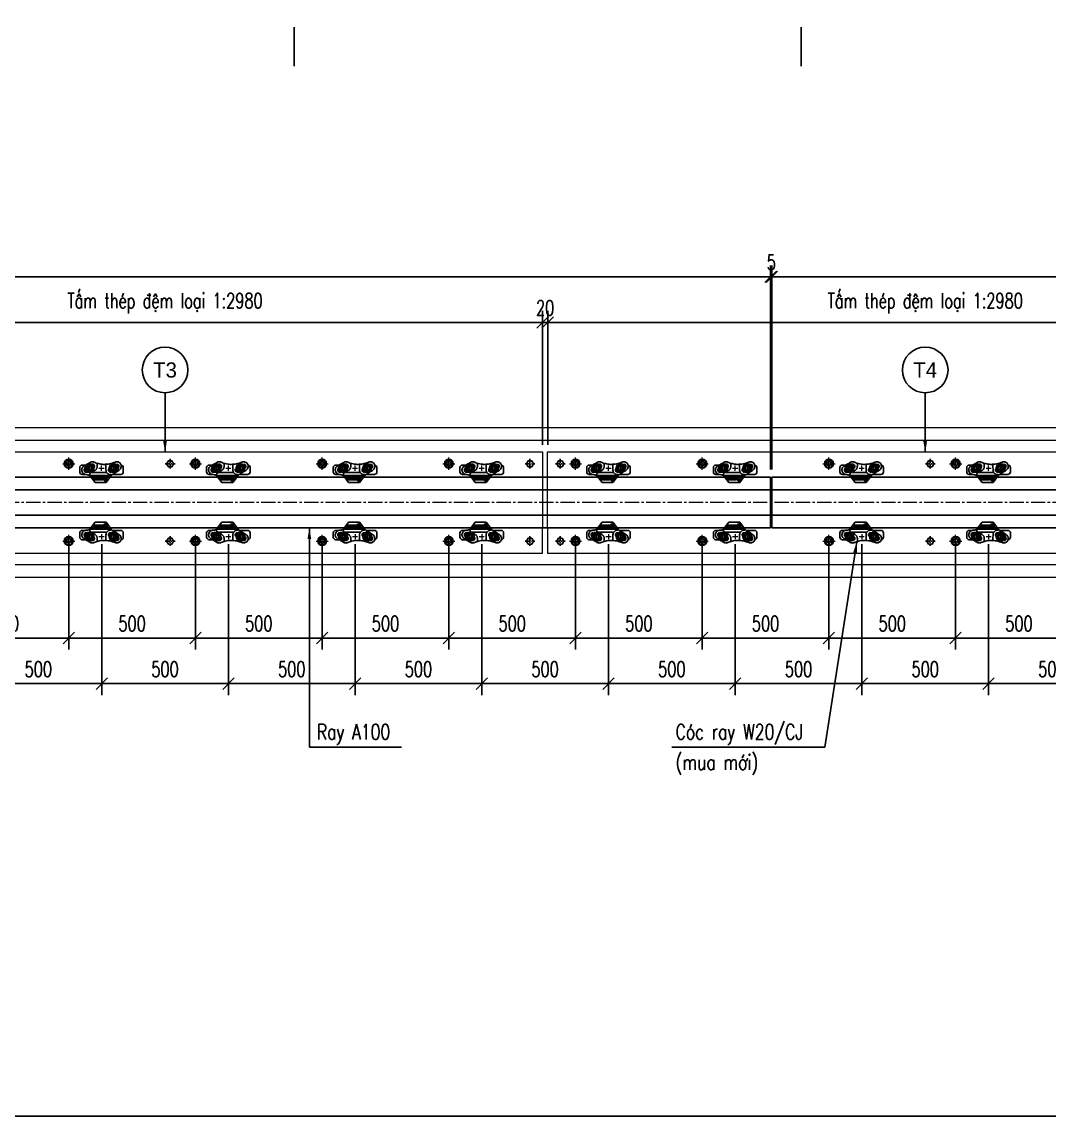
# Model space of a CAD drawing. Header units: millimetres. Extents: x 105795 to 260623, y -660711 to -234400.
# Drawn here: x 142489 to 146543, y -321277 to -316960 of the extents above; entities that cross this region are included whole.
import ezdxf
from ezdxf.enums import TextEntityAlignment as Align

# ---------------------------------------------------------------- set-up
doc = ezdxf.new("R2010")
doc.units = ezdxf.units.MM
doc.header["$LTSCALE"] = 150
doc.header["$MEASUREMENT"] = 0
doc.linetypes.add('CENTER', pattern=[2, 1.25, -0.25, 0.25, -0.25])
doc.linetypes.add('CENTER2', pattern=[1.125, 0.75, -0.125, 0.125, -0.125])
doc.layers.get('Defpoints').update_dxf_attribs({"color": 255})
for name, color, linetype in [('Bulong chinh cao do', 7, 'Continuous'), ('GhichuLytrinh', 2, 'Continuous'), ('PART', 3, 'Continuous'), ('Ray moi', 1, 'Continuous'), ('T-Dim', 8, 'Continuous'), ('T-Hatch', 8, 'Continuous'), ('T-Thay', 3, 'Continuous'), ('T-Truc', 13, 'CENTER2'), ('Tam thep dem', 2, 'Continuous'), ('TEXT', 4, 'Continuous')]:
    doc.layers.add(name, color=color, linetype=linetype)
doc.styles.add('HOA', font='VHAVAN.TTF', dxfattribs={"width": 0.85})
doc.styles.add('THUONG', font='vnsimple.shx', dxfattribs={"width": 0.75})
doc.styles.add('vnsimple', font='vnsimple.shx', dxfattribs={"width": 0.7})
doc.dimstyles.new('30L', dxfattribs={"dimscale": 300, "dimtxt": 0.2, "dimasz": 0.15, "dimexe": 0.15, "dimexo": 0.1, "dimgap": 0.09, "dimtad": 1, "dimdsep": 46, "dimtxsty": 'vnsimple', "dimblk": 'OBLIQUE', "dimcen": 0.09, "dimdle": 0.1, "dimclrd": 256, "dimclre": 256, "dimclrt": 3, "dimadec": 0, "dimazin": 0, "dimtfac": 1, "dimtix": 1, "dimtmove": 1, "dimatfit": 3, "dimfxl": 1, "dimtolj": 1, "dimtzin": 0, "dimarcsym": 0})

# ---------------------------------------------------------------- blocks, each defined once
blk = doc.blocks.new('Bulong M16 chinh cao do')
at = {"layer": 'Bulong chinh cao do', "lineweight": -3}
blk.add_lwpolyline([(-13.9, 0), (-6.9, -12), (6.9, -12), (13.9, 0), (6.9, 12), (-6.9, 12)], close=True, dxfattribs=at)
at = {"layer": 'T-Truc', "color": 250, "linetype": 'CENTER', "lineweight": -3, "ltscale": 0.1}
for p, q in [((-19.4, 0), (19.4, 0)), ((0, -19.4), (0, 19.4))]:
    blk.add_line(p, q, dxfattribs=at)
blk = doc.blocks.new('BU LONG')
at = {"layer": 'PART', "color": 2, "linetype": 'ByBlock', "lineweight": 9, "ltscale": 0.1}
for p, q in [((587063.7, -184968.2), (587063.7, -184920.2)), ((587039.7, -184944.2), (587087.7, -184944.2))]:
    blk.add_line(p, q, dxfattribs=at)
at = {"layer": 'PART', "color": 8, "linetype": 'Continuous'}
blk.add_lwpolyline([(587055.4, -184929.8), (587047.1, -184944.2), (587055.4, -184958.6), (587072.1, -184958.6), (587080.4, -184944.2), (587072.1, -184929.8)], close=True, dxfattribs=at)
at = {"layer": 'PART', "color": 2, "linetype": 'Continuous'}
for radius in [17.6, 8.8]:
    blk.add_circle((587063.7, -184944.2), radius, dxfattribs=at)
blk = doc.blocks.new('coc1')
at = {"layer": 'T-Dim', "color": 250}
for p, q in [((252126.1, -30948.7), (252141.5, -30948.7)), ((252151.5, -30976.2), (252151.5, -31038.5)), ((252171.9, -30984.6), (252171.2, -30984.6)), ((252171.2, -30984.6), (252171.3, -30985.4)), ((252172.9, -31027.2), (252172.9, -30993.4)), ((252174.9, -30991.4), (252177.5, -30991.4)), ((252177.5, -30983), (252175.9, -30983)), ((252175.9, -30983), (252175.9, -30984.6)), ((252175.9, -30985.9), (252175.9, -30987.5)), ((252177.5, -30987.5), (252175.9, -30987.5)), ((252177.8, -30983.6), (252177.8, -30984.6)), ((252177.8, -30986.9), (252177.8, -30985.9)), ((252178.3, -30984.6), (252178.4, -30984.6)), ((252179.5, -30993.4), (252179.5, -31027.2)), ((252181.8, -30986.4), (252181.8, -30984)), ((252174.9, -31029.2), (252177.5, -31029.2)), ((252126.3, -31045.1), (252141.7, -31045.1))]:
    blk.add_line(p, q, dxfattribs=at)
at = {"layer": 'T-Dim', "color": 8}
for p, q in [((252148.7, -30911), (252131.7, -30911)), ((252158.7, -30953.7), (252158.7, -30921)), ((252163.3, -30958.5), (252191, -30979.2)), ((252191, -30979.2), (252191, -31022.5)), ((252191, -31022.5), (252163.3, -31043.3)), ((252121.7, -31059.7), (252121.7, -31073)), ((252158.7, -31073), (252158.7, -31062.1)), ((252131.7, -31083), (252148.7, -31083))]:
    blk.add_line(p, q, dxfattribs=at)
at = {"layer": 'T-Dim', "color": 250}
for points in [[(252147.6, -30948.5), (252140.6, -30936.7), (252126.7, -30936.8), (252120, -30948.9), (252127.1, -30960.8), (252140.9, -30960.6)], [(252147.9, -31044.8), (252140.8, -31033), (252127, -31033.1), (252120.2, -31045.2), (252127.3, -31057.1), (252141.1, -31056.9)]]:
    blk.add_lwpolyline(points, close=True, dxfattribs=at)
blk.add_lwpolyline([(252172.3, -30985.9), (252171.8, -30985.9, -0.402189), (252171.3, -30985.4, -0.402189)], format="xyb", dxfattribs=at)
for points in [[(252171.8, -30984.6), (252171.9, -30984.6)], [(252178.3, -30985.9), (252172.3, -30985.9)], [(252174.6, -30984.6), (252178.3, -30984.6)], [(252178.1, -30984.6), (252179.1, -30984.6)], [(252179.1, -30985.9), (252178.3, -30985.9)]]:
    blk.add_lwpolyline(points, dxfattribs=at)
for centre, radius in [((252133.8, -30949.1), 17.5), ((252133.8, -30948.7), 12), ((252133.8, -30948.7), 8.21), ((252133.8, -30948.7), 7.72), ((252176.2, -30982.5), 7.99), ((252134, -31045.1), 17.7), ((252134, -31045.1), 12), ((252134, -31045.1), 8.58), ((252134, -31045.1), 7.72)]:
    blk.add_circle(centre, radius, dxfattribs=at)
for centre, radius, start, end in [((252126.7, -30936.2), 8.21, 33.8579, 204.33), ((252141.3, -30961.6), 8.21, 217.2187, 24.4659), ((252174.7, -30980.6), 4.86, 309.8531, 235.0368), ((252174.6, -30981), 3.55, 325.9393, 270.8947), ((252174.9, -30993.4), 2, 90, 180), ((252177.5, -30993.4), 2, 0, 90), ((252178.6, -30983.1), 1.56, 288.3305, 324.0231), ((252179, -30987), 1.05, 31.2028, 83.0416), ((252180.9, -30985.2), 1.54, 51.5074, 129.6961), ((252180.9, -30985.2), 1.54, 230.3039, 308.4926), ((252126.6, -31033), 8.58, 40.2477, 202.8953), ((252174.9, -31027.2), 2, 180, 270), ((252177.5, -31027.2), 2, 270, 0), ((252126.6, -31033), 8.58, 243.5906, 244.2653), ((252141.2, -31057), 8.58, 221.8793, 20.5324), ((252141.2, -31057), 8.58, 61.7402, 62.4743)]:
    blk.add_arc(centre, radius, start, end, dxfattribs=at)
at = {"layer": 'T-Dim', "color": 8}
for centre, radius, start, end in [((252131.7, -30921), 10, 90, 172.7502), ((252148.7, -30921), 10, 0, 90), ((252126.6, -31033), 8.58, 358.8777, 359.7675), ((252131.7, -31073), 10, 180, 270), ((252141.2, -31057), 8.58, 179.9374, 180.02), ((252148.7, -31073), 10, 270, 0)]:
    blk.add_arc(centre, radius, start, end, dxfattribs=at)
blk.add_open_spline([(252163.3, -30958.5), (252160.5, -30956.2), (252157.4, -30952.2), (252153.2, -30944.9), (252142, -30926.5), (252136.6, -30921.3), (252129, -30918.9), (252122.3, -30919.2), (252116.3, -30921.6), (252113.2, -30924.9), (252109.9, -30930.5), (252108.9, -30934.1), (252109, -30939.9), (252111.7, -30947.5), (252113.9, -30953.5), (252116, -30959.9), (252117.8, -30970.7), (252118.9, -30980.9), (252119.3, -30990.5), (252118.4, -30998.7), (252116, -31010.1), (252113.9, -31017.1), (252110.2, -31026.3), (252108.6, -31031.1), (252108.6, -31036), (252110, -31039.8), (252119.9, -31056.7), (252121.7, -31059.6), (252124.1, -31064.1), (252128.6, -31071), (252134.1, -31073.9), (252138.8, -31075.4), (252144.9, -31075), (252151.5, -31072.3), (252157.7, -31065.7), (252158.7, -31062.5), (252159.6, -31055.9), (252160.3, -31048.8), (252161.8, -31045.5), (252162.5, -31044.1), (252163.3, -31043.3)], degree=3, knots=[0.587392, 0.587392, 0.587392, 0.587392, 1, 2, 3, 4, 5, 6, 7, 8, 9, 10, 11, 12, 13, 14, 15, 16, 17, 18, 19, 20, 21, 22, 23, 24, 25, 26, 27, 28, 29, 30, 31, 32, 33, 34, 35, 36, 37, 37.680973, 37.680973, 37.680973, 37.680973], dxfattribs=at)
at = {"layer": 'T-Dim', "color": 250}
for points in [[(252163.2, -31042.6), (252163.2, -31038.2), (252163.3, -31005.4), (252163.3, -30985.6), (252163.2, -30962.7), (252163.3, -30959.6), (252163.1, -30959.1), (252162.1, -30958.4), (252161, -30958.3), (252159.8, -30958.4), (252159.3, -30959.4), (252159.2, -30961.2), (252159, -30964), (252158.6, -30966.7), (252158.2, -30968.6), (252157, -30970.9), (252154.7, -30973.5), (252151.8, -30976), (252149.7, -30977.4), (252146.7, -30978.8), (252142.9, -30979.4), (252130.9, -30979.5), (252124.3, -30979.6), (252121.3, -30979.6), (252118.7, -30979.8)], [(252177.8, -30983.6), (252177.8, -30983.2), (252177.7, -30983), (252177.5, -30983)], [(252177.8, -30986.9), (252177.8, -30987.3), (252177.7, -30987.5), (252177.5, -30987.5)], [(252163.2, -31042.6), (252161.8, -31043.7), (252159.6, -31043.5), (252155.8, -31043.3), (252153.2, -31041), (252149.8, -31036.1), (252145.1, -31027.2), (252143.6, -31024.1), (252141.4, -31020.8), (252138.9, -31018.5), (252135.8, -31016.1), (252132.8, -31014.9), (252130.3, -31014.2), (252119.9, -31014.1), (252117.4, -31014.1), (252115.3, -31012.2)]]:
    blk.add_open_spline(points, degree=3, dxfattribs=at)
at = {"layer": 'T-Truc', "color": 250, "lineweight": 9, "ltscale": 30}
for p, q in [((252134, -31007), (252134, -30987)), ((252144, -30997), (252124, -30997))]:
    blk.add_line(p, q, dxfattribs=at)
blk = doc.blocks.new('mnmnbvmnbvmnbmnbbn')
at = {"layer": 'Tam thep dem', "lineweight": 9, "ltscale": 0.5}
for points in [[(0, -300), (0, 0), (2980, 0), (2980, -300)], [(0, -300), (0, -400), (2980, -400), (2980, -300)]]:
    blk.add_lwpolyline(points, dxfattribs=at)
at = {"layer": 'Bulong chinh cao do', "linetype": 'Continuous'}
for p in [(50, -47.5), (1510, -47.5), (2930, -47.5)]:
    blk.add_blockref('Bulong M16 chinh cao do', p, dxfattribs=at)
at = {"layer": 'Bulong chinh cao do', "linetype": 'Continuous', "xscale": -1, "rotation": 180}
for p in [(50, -352.5), (1510, -352.5), (2930, -352.5)]:
    blk.add_blockref('Bulong M16 chinh cao do', p, dxfattribs=at)
at = {"layer": 'PART', "linetype": 'Continuous'}
for p in [(-586953.7, 184896.7), (-586453.7, 184896.7), (-585953.7, 184896.7), (-585453.7, 184896.7), (-584953.7, 184896.7), (-584453.7, 184896.7), (-586953.7, 184591.7), (-586453.7, 184591.7), (-585953.7, 184591.7), (-585453.7, 184591.7), (-584953.7, 184591.7), (-584453.7, 184591.7)]:
    blk.add_blockref('BU LONG', p, dxfattribs=at)
at = {"layer": 'T-Dim', "rotation": 270}
for p in [(31237, 252069), (31737, 252069), (32236.3, 252069, 616), (32737, 252069), (33237, 252069), (33737, 252069)]:
    blk.add_blockref('coc1', p, dxfattribs=at)
at = {"layer": 'T-Dim', "xscale": -1, "rotation": 270}
for p in [(31237, -252469), (31737, -252469), (32236.3, -252469, 616), (32737, -252469), (33237, -252469), (33737, -252469)]:
    blk.add_blockref('coc1', p, dxfattribs=at)
blk = doc.blocks.new('_Oblique')
at = {"color": 0, "linetype": 'ByBlock', "lineweight": -2}
blk.add_line((-0.5, -0.5), (0.5, 0.5), dxfattribs=at)
blk = doc.blocks.new('*D614')
at = {"layer": 'Defpoints', "color": 0, "linetype": 'Continuous', "transparency": 16777216}
for p in [(142174.5, -318996.9), (142674.5, -318996.9), (142674.5, -319390.9)]:
    blk.add_point(p, dxfattribs=at)
at = {"layer": 'T-Dim', "linetype": 'Continuous', "lineweight": -2, "transparency": 16777216}
for p, q in [((142174.5, -319026.9), (142174.5, -319435.9)), ((142674.5, -319026.9), (142674.5, -319435.9)), ((142144.5, -319390.9), (142704.5, -319390.9))]:
    blk.add_line(p, q, dxfattribs=at)
at = {"layer": 'T-Dim', "linetype": 'Continuous', "lineweight": -2, "transparency": 16777216, "xscale": 45, "yscale": 45, "zscale": 45, "rotation": 180}
blk.add_blockref('_Oblique', (142174.5, -319390.9), dxfattribs=at)
at = {"layer": 'T-Dim', "linetype": 'Continuous', "lineweight": -2, "transparency": 16777216, "xscale": 45, "yscale": 45, "zscale": 45}
blk.add_blockref('_Oblique', (142674.5, -319390.9), dxfattribs=at)
at = {"layer": 'T-Dim', "color": 3, "linetype": 'Continuous', "transparency": 16777216, "insert": (142424.5, -319333.9), "char_height": 60, "attachment_point": 5, "style": 'vnsimple'}
blk.add_mtext('\\A1;500', dxfattribs=at)
blk = doc.blocks.new('*D615')
at = {"layer": 'Defpoints', "color": 0, "linetype": 'Continuous', "transparency": 16777216}
for p in [(142304.5, -318990.7), (142804.5, -318990.7), (142304.5, -319570.9)]:
    blk.add_point(p, dxfattribs=at)
at = {"layer": 'T-Dim', "linetype": 'Continuous', "lineweight": -2, "transparency": 16777216}
for p, q in [((142304.5, -319020.7), (142304.5, -319615.9)), ((142804.5, -319020.7), (142804.5, -319615.9)), ((142834.5, -319570.9), (142274.5, -319570.9))]:
    blk.add_line(p, q, dxfattribs=at)
at = {"layer": 'T-Dim', "linetype": 'Continuous', "lineweight": -2, "transparency": 16777216, "xscale": 45, "yscale": 45, "zscale": 45, "rotation": 180}
blk.add_blockref('_Oblique', (142304.5, -319570.9), dxfattribs=at)
at = {"layer": 'T-Dim', "linetype": 'Continuous', "lineweight": -2, "transparency": 16777216, "xscale": 45, "yscale": 45, "zscale": 45}
blk.add_blockref('_Oblique', (142804.5, -319570.9), dxfattribs=at)
at = {"layer": 'T-Dim', "color": 3, "linetype": 'Continuous', "transparency": 16777216, "insert": (142554.5, -319513.9), "char_height": 60, "attachment_point": 5, "style": 'vnsimple'}
blk.add_mtext('\\A1;500', dxfattribs=at)
blk = doc.blocks.new('*D616')
at = {"layer": 'Defpoints', "color": 0, "linetype": 'Continuous', "transparency": 16777216}
for p in [(142674.5, -318996.9), (143174.5, -318996.9), (143174.5, -319390.9)]:
    blk.add_point(p, dxfattribs=at)
at = {"layer": 'T-Dim', "linetype": 'Continuous', "lineweight": -2, "transparency": 16777216}
for p, q in [((142674.5, -319026.9), (142674.5, -319435.9)), ((143174.5, -319026.9), (143174.5, -319435.9)), ((142644.5, -319390.9), (143204.5, -319390.9))]:
    blk.add_line(p, q, dxfattribs=at)
at = {"layer": 'T-Dim', "linetype": 'Continuous', "lineweight": -2, "transparency": 16777216, "xscale": 45, "yscale": 45, "zscale": 45, "rotation": 180}
blk.add_blockref('_Oblique', (142674.5, -319390.9), dxfattribs=at)
at = {"layer": 'T-Dim', "linetype": 'Continuous', "lineweight": -2, "transparency": 16777216, "xscale": 45, "yscale": 45, "zscale": 45}
blk.add_blockref('_Oblique', (143174.5, -319390.9), dxfattribs=at)
at = {"layer": 'T-Dim', "color": 3, "linetype": 'Continuous', "transparency": 16777216, "insert": (142924.5, -319333.9), "char_height": 60, "attachment_point": 5, "style": 'vnsimple'}
blk.add_mtext('\\A1;500', dxfattribs=at)
blk = doc.blocks.new('*D617')
at = {"layer": 'Defpoints', "color": 0, "linetype": 'Continuous', "transparency": 16777216}
for p in [(142804.5, -318990.7), (143304.5, -318990.7), (142804.5, -319570.9)]:
    blk.add_point(p, dxfattribs=at)
at = {"layer": 'T-Dim', "linetype": 'Continuous', "lineweight": -2, "transparency": 16777216}
for p, q in [((142804.5, -319020.7), (142804.5, -319615.9)), ((143304.5, -319020.7), (143304.5, -319615.9)), ((143334.5, -319570.9), (142774.5, -319570.9))]:
    blk.add_line(p, q, dxfattribs=at)
at = {"layer": 'T-Dim', "linetype": 'Continuous', "lineweight": -2, "transparency": 16777216, "xscale": 45, "yscale": 45, "zscale": 45, "rotation": 180}
blk.add_blockref('_Oblique', (142804.5, -319570.9), dxfattribs=at)
at = {"layer": 'T-Dim', "linetype": 'Continuous', "lineweight": -2, "transparency": 16777216, "xscale": 45, "yscale": 45, "zscale": 45}
blk.add_blockref('_Oblique', (143304.5, -319570.9), dxfattribs=at)
at = {"layer": 'T-Dim', "color": 3, "linetype": 'Continuous', "transparency": 16777216, "insert": (143054.5, -319513.9), "char_height": 60, "attachment_point": 5, "style": 'vnsimple'}
blk.add_mtext('\\A1;500', dxfattribs=at)
blk = doc.blocks.new('*D618')
at = {"layer": 'Defpoints', "color": 0, "linetype": 'Continuous', "transparency": 16777216}
for p in [(143174.5, -318996.9), (143674.5, -318996.9), (143674.5, -319390.9)]:
    blk.add_point(p, dxfattribs=at)
at = {"layer": 'T-Dim', "linetype": 'Continuous', "lineweight": -2, "transparency": 16777216}
for p, q in [((143174.5, -319026.9), (143174.5, -319435.9)), ((143674.5, -319026.9), (143674.5, -319435.9)), ((143144.5, -319390.9), (143704.5, -319390.9))]:
    blk.add_line(p, q, dxfattribs=at)
at = {"layer": 'T-Dim', "linetype": 'Continuous', "lineweight": -2, "transparency": 16777216, "xscale": 45, "yscale": 45, "zscale": 45, "rotation": 180}
blk.add_blockref('_Oblique', (143174.5, -319390.9), dxfattribs=at)
at = {"layer": 'T-Dim', "linetype": 'Continuous', "lineweight": -2, "transparency": 16777216, "xscale": 45, "yscale": 45, "zscale": 45}
blk.add_blockref('_Oblique', (143674.5, -319390.9), dxfattribs=at)
at = {"layer": 'T-Dim', "color": 3, "linetype": 'Continuous', "transparency": 16777216, "insert": (143424.5, -319333.9), "char_height": 60, "attachment_point": 5, "style": 'vnsimple'}
blk.add_mtext('\\A1;500', dxfattribs=at)
blk = doc.blocks.new('*D619')
at = {"layer": 'Defpoints', "color": 0, "linetype": 'Continuous', "transparency": 16777216}
for p in [(143304.5, -318990.7), (143804.5, -318990.7), (143304.5, -319570.9)]:
    blk.add_point(p, dxfattribs=at)
at = {"layer": 'T-Dim', "linetype": 'Continuous', "lineweight": -2, "transparency": 16777216}
for p, q in [((143304.5, -319020.7), (143304.5, -319615.9)), ((143804.5, -319020.7), (143804.5, -319615.9)), ((143834.5, -319570.9), (143274.5, -319570.9))]:
    blk.add_line(p, q, dxfattribs=at)
at = {"layer": 'T-Dim', "linetype": 'Continuous', "lineweight": -2, "transparency": 16777216, "xscale": 45, "yscale": 45, "zscale": 45, "rotation": 180}
blk.add_blockref('_Oblique', (143304.5, -319570.9), dxfattribs=at)
at = {"layer": 'T-Dim', "linetype": 'Continuous', "lineweight": -2, "transparency": 16777216, "xscale": 45, "yscale": 45, "zscale": 45}
blk.add_blockref('_Oblique', (143804.5, -319570.9), dxfattribs=at)
at = {"layer": 'T-Dim', "color": 3, "linetype": 'Continuous', "transparency": 16777216, "insert": (143554.5, -319513.9), "char_height": 60, "attachment_point": 5, "style": 'vnsimple'}
blk.add_mtext('\\A1;500', dxfattribs=at)
blk = doc.blocks.new('*D620')
at = {"layer": 'Defpoints', "color": 0, "linetype": 'Continuous', "transparency": 16777216}
for p in [(143674.5, -318996.9), (144174.5, -318996.9), (144174.5, -319390.9)]:
    blk.add_point(p, dxfattribs=at)
at = {"layer": 'T-Dim', "linetype": 'Continuous', "lineweight": -2, "transparency": 16777216}
for p, q in [((143674.5, -319026.9), (143674.5, -319435.9)), ((144174.5, -319026.9), (144174.5, -319435.9)), ((143644.5, -319390.9), (144204.5, -319390.9))]:
    blk.add_line(p, q, dxfattribs=at)
at = {"layer": 'T-Dim', "linetype": 'Continuous', "lineweight": -2, "transparency": 16777216, "xscale": 45, "yscale": 45, "zscale": 45, "rotation": 180}
blk.add_blockref('_Oblique', (143674.5, -319390.9), dxfattribs=at)
at = {"layer": 'T-Dim', "linetype": 'Continuous', "lineweight": -2, "transparency": 16777216, "xscale": 45, "yscale": 45, "zscale": 45}
blk.add_blockref('_Oblique', (144174.5, -319390.9), dxfattribs=at)
at = {"layer": 'T-Dim', "color": 3, "linetype": 'Continuous', "transparency": 16777216, "insert": (143924.5, -319333.9), "char_height": 60, "attachment_point": 5, "style": 'vnsimple'}
blk.add_mtext('\\A1;500', dxfattribs=at)
blk = doc.blocks.new('*D621')
at = {"layer": 'Defpoints', "color": 0, "linetype": 'Continuous', "transparency": 16777216}
for p in [(143804.5, -318990.7), (144304.5, -318990.7), (143804.5, -319570.9)]:
    blk.add_point(p, dxfattribs=at)
at = {"layer": 'T-Dim', "linetype": 'Continuous', "lineweight": -2, "transparency": 16777216}
for p, q in [((143804.5, -319020.7), (143804.5, -319615.9)), ((144304.5, -319020.7), (144304.5, -319615.9)), ((144334.5, -319570.9), (143774.5, -319570.9))]:
    blk.add_line(p, q, dxfattribs=at)
at = {"layer": 'T-Dim', "linetype": 'Continuous', "lineweight": -2, "transparency": 16777216, "xscale": 45, "yscale": 45, "zscale": 45, "rotation": 180}
blk.add_blockref('_Oblique', (143804.5, -319570.9), dxfattribs=at)
at = {"layer": 'T-Dim', "linetype": 'Continuous', "lineweight": -2, "transparency": 16777216, "xscale": 45, "yscale": 45, "zscale": 45}
blk.add_blockref('_Oblique', (144304.5, -319570.9), dxfattribs=at)
at = {"layer": 'T-Dim', "color": 3, "linetype": 'Continuous', "transparency": 16777216, "insert": (144054.5, -319513.9), "char_height": 60, "attachment_point": 5, "style": 'vnsimple'}
blk.add_mtext('\\A1;500', dxfattribs=at)
blk = doc.blocks.new('*D622')
at = {"layer": 'Defpoints', "color": 0, "linetype": 'Continuous', "transparency": 16777216}
for p in [(144174.5, -318996.9), (144674.5, -318996.9), (144674.5, -319390.9)]:
    blk.add_point(p, dxfattribs=at)
at = {"layer": 'T-Dim', "linetype": 'Continuous', "lineweight": -2, "transparency": 16777216}
for p, q in [((144174.5, -319026.9), (144174.5, -319435.9)), ((144674.5, -319026.9), (144674.5, -319435.9)), ((144144.5, -319390.9), (144704.5, -319390.9))]:
    blk.add_line(p, q, dxfattribs=at)
at = {"layer": 'T-Dim', "linetype": 'Continuous', "lineweight": -2, "transparency": 16777216, "xscale": 45, "yscale": 45, "zscale": 45, "rotation": 180}
blk.add_blockref('_Oblique', (144174.5, -319390.9), dxfattribs=at)
at = {"layer": 'T-Dim', "linetype": 'Continuous', "lineweight": -2, "transparency": 16777216, "xscale": 45, "yscale": 45, "zscale": 45}
blk.add_blockref('_Oblique', (144674.5, -319390.9), dxfattribs=at)
at = {"layer": 'T-Dim', "color": 3, "linetype": 'Continuous', "transparency": 16777216, "insert": (144424.5, -319333.9), "char_height": 60, "attachment_point": 5, "style": 'vnsimple'}
blk.add_mtext('\\A1;500', dxfattribs=at)
blk = doc.blocks.new('*D623')
at = {"layer": 'Defpoints', "color": 0, "linetype": 'Continuous', "transparency": 16777216}
for p in [(144304.5, -318990.7), (144804.5, -318990.7), (144304.5, -319570.9)]:
    blk.add_point(p, dxfattribs=at)
at = {"layer": 'T-Dim', "linetype": 'Continuous', "lineweight": -2, "transparency": 16777216}
for p, q in [((144304.5, -319020.7), (144304.5, -319615.9)), ((144804.5, -319020.7), (144804.5, -319615.9)), ((144834.5, -319570.9), (144274.5, -319570.9))]:
    blk.add_line(p, q, dxfattribs=at)
at = {"layer": 'T-Dim', "linetype": 'Continuous', "lineweight": -2, "transparency": 16777216, "xscale": 45, "yscale": 45, "zscale": 45, "rotation": 180}
blk.add_blockref('_Oblique', (144304.5, -319570.9), dxfattribs=at)
at = {"layer": 'T-Dim', "linetype": 'Continuous', "lineweight": -2, "transparency": 16777216, "xscale": 45, "yscale": 45, "zscale": 45}
blk.add_blockref('_Oblique', (144804.5, -319570.9), dxfattribs=at)
at = {"layer": 'T-Dim', "color": 3, "linetype": 'Continuous', "transparency": 16777216, "insert": (144554.5, -319513.9), "char_height": 60, "attachment_point": 5, "style": 'vnsimple'}
blk.add_mtext('\\A1;500', dxfattribs=at)
blk = doc.blocks.new('*D624')
at = {"layer": 'Defpoints', "color": 0, "linetype": 'Continuous', "transparency": 16777216}
for p in [(144674.5, -318996.9), (145174.5, -318996.9), (145174.5, -319390.9)]:
    blk.add_point(p, dxfattribs=at)
at = {"layer": 'T-Dim', "linetype": 'Continuous', "lineweight": -2, "transparency": 16777216}
for p, q in [((144674.5, -319026.9), (144674.5, -319435.9)), ((145174.5, -319026.9), (145174.5, -319435.9)), ((144644.5, -319390.9), (145204.5, -319390.9))]:
    blk.add_line(p, q, dxfattribs=at)
at = {"layer": 'T-Dim', "linetype": 'Continuous', "lineweight": -2, "transparency": 16777216, "xscale": 45, "yscale": 45, "zscale": 45, "rotation": 180}
blk.add_blockref('_Oblique', (144674.5, -319390.9), dxfattribs=at)
at = {"layer": 'T-Dim', "linetype": 'Continuous', "lineweight": -2, "transparency": 16777216, "xscale": 45, "yscale": 45, "zscale": 45}
blk.add_blockref('_Oblique', (145174.5, -319390.9), dxfattribs=at)
at = {"layer": 'T-Dim', "color": 3, "linetype": 'Continuous', "transparency": 16777216, "insert": (144924.5, -319333.9), "char_height": 60, "attachment_point": 5, "style": 'vnsimple'}
blk.add_mtext('\\A1;500', dxfattribs=at)
blk = doc.blocks.new('*D625')
at = {"layer": 'Defpoints', "color": 0, "linetype": 'Continuous', "transparency": 16777216}
for p in [(144804.5, -318990.7), (145304.5, -318990.7), (144804.5, -319570.9)]:
    blk.add_point(p, dxfattribs=at)
at = {"layer": 'T-Dim', "linetype": 'Continuous', "lineweight": -2, "transparency": 16777216}
for p, q in [((144804.5, -319020.7), (144804.5, -319615.9)), ((145304.5, -319020.7), (145304.5, -319615.9)), ((145334.5, -319570.9), (144774.5, -319570.9))]:
    blk.add_line(p, q, dxfattribs=at)
at = {"layer": 'T-Dim', "linetype": 'Continuous', "lineweight": -2, "transparency": 16777216, "xscale": 45, "yscale": 45, "zscale": 45, "rotation": 180}
blk.add_blockref('_Oblique', (144804.5, -319570.9), dxfattribs=at)
at = {"layer": 'T-Dim', "linetype": 'Continuous', "lineweight": -2, "transparency": 16777216, "xscale": 45, "yscale": 45, "zscale": 45}
blk.add_blockref('_Oblique', (145304.5, -319570.9), dxfattribs=at)
at = {"layer": 'T-Dim', "color": 3, "linetype": 'Continuous', "transparency": 16777216, "insert": (145054.5, -319513.9), "char_height": 60, "attachment_point": 5, "style": 'vnsimple'}
blk.add_mtext('\\A1;500', dxfattribs=at)
blk = doc.blocks.new('*D626')
at = {"layer": 'Defpoints', "color": 0, "linetype": 'Continuous', "transparency": 16777216}
for p in [(145174.5, -318996.9), (145674.5, -318996.9), (145674.5, -319390.9)]:
    blk.add_point(p, dxfattribs=at)
at = {"layer": 'T-Dim', "linetype": 'Continuous', "lineweight": -2, "transparency": 16777216}
for p, q in [((145174.5, -319026.9), (145174.5, -319435.9)), ((145674.5, -319026.9), (145674.5, -319435.9)), ((145144.5, -319390.9), (145704.5, -319390.9))]:
    blk.add_line(p, q, dxfattribs=at)
at = {"layer": 'T-Dim', "linetype": 'Continuous', "lineweight": -2, "transparency": 16777216, "xscale": 45, "yscale": 45, "zscale": 45, "rotation": 180}
blk.add_blockref('_Oblique', (145174.5, -319390.9), dxfattribs=at)
at = {"layer": 'T-Dim', "linetype": 'Continuous', "lineweight": -2, "transparency": 16777216, "xscale": 45, "yscale": 45, "zscale": 45}
blk.add_blockref('_Oblique', (145674.5, -319390.9), dxfattribs=at)
at = {"layer": 'T-Dim', "color": 3, "linetype": 'Continuous', "transparency": 16777216, "insert": (145424.5, -319333.9), "char_height": 60, "attachment_point": 5, "style": 'vnsimple'}
blk.add_mtext('\\A1;500', dxfattribs=at)
blk = doc.blocks.new('*D627')
at = {"layer": 'Defpoints', "color": 0, "linetype": 'Continuous', "transparency": 16777216}
for p in [(145304.5, -318990.7), (145804.5, -318990.7), (145304.5, -319570.9)]:
    blk.add_point(p, dxfattribs=at)
at = {"layer": 'T-Dim', "linetype": 'Continuous', "lineweight": -2, "transparency": 16777216}
for p, q in [((145304.5, -319020.7), (145304.5, -319615.9)), ((145804.5, -319020.7), (145804.5, -319615.9)), ((145834.5, -319570.9), (145274.5, -319570.9))]:
    blk.add_line(p, q, dxfattribs=at)
at = {"layer": 'T-Dim', "linetype": 'Continuous', "lineweight": -2, "transparency": 16777216, "xscale": 45, "yscale": 45, "zscale": 45, "rotation": 180}
blk.add_blockref('_Oblique', (145304.5, -319570.9), dxfattribs=at)
at = {"layer": 'T-Dim', "linetype": 'Continuous', "lineweight": -2, "transparency": 16777216, "xscale": 45, "yscale": 45, "zscale": 45}
blk.add_blockref('_Oblique', (145804.5, -319570.9), dxfattribs=at)
at = {"layer": 'T-Dim', "color": 3, "linetype": 'Continuous', "transparency": 16777216, "insert": (145554.5, -319513.9), "char_height": 60, "attachment_point": 5, "style": 'vnsimple'}
blk.add_mtext('\\A1;500', dxfattribs=at)
blk = doc.blocks.new('*D628')
at = {"layer": 'Defpoints', "color": 0, "linetype": 'Continuous', "transparency": 16777216}
for p in [(145674.5, -318996.9), (146174.5, -318996.9), (146174.5, -319390.9)]:
    blk.add_point(p, dxfattribs=at)
at = {"layer": 'T-Dim', "linetype": 'Continuous', "lineweight": -2, "transparency": 16777216}
for p, q in [((145674.5, -319026.9), (145674.5, -319435.9)), ((146174.5, -319026.9), (146174.5, -319435.9)), ((145644.5, -319390.9), (146204.5, -319390.9))]:
    blk.add_line(p, q, dxfattribs=at)
at = {"layer": 'T-Dim', "linetype": 'Continuous', "lineweight": -2, "transparency": 16777216, "xscale": 45, "yscale": 45, "zscale": 45, "rotation": 180}
blk.add_blockref('_Oblique', (145674.5, -319390.9), dxfattribs=at)
at = {"layer": 'T-Dim', "linetype": 'Continuous', "lineweight": -2, "transparency": 16777216, "xscale": 45, "yscale": 45, "zscale": 45}
blk.add_blockref('_Oblique', (146174.5, -319390.9), dxfattribs=at)
at = {"layer": 'T-Dim', "color": 3, "linetype": 'Continuous', "transparency": 16777216, "insert": (145924.5, -319333.9), "char_height": 60, "attachment_point": 5, "style": 'vnsimple'}
blk.add_mtext('\\A1;500', dxfattribs=at)
blk = doc.blocks.new('*D629')
at = {"layer": 'Defpoints', "color": 0, "linetype": 'Continuous', "transparency": 16777216}
for p in [(145804.5, -318990.7), (146304.5, -318990.7), (145804.5, -319570.9)]:
    blk.add_point(p, dxfattribs=at)
at = {"layer": 'T-Dim', "linetype": 'Continuous', "lineweight": -2, "transparency": 16777216}
for p, q in [((145804.5, -319020.7), (145804.5, -319615.9)), ((146304.5, -319020.7), (146304.5, -319615.9)), ((146334.5, -319570.9), (145774.5, -319570.9))]:
    blk.add_line(p, q, dxfattribs=at)
at = {"layer": 'T-Dim', "linetype": 'Continuous', "lineweight": -2, "transparency": 16777216, "xscale": 45, "yscale": 45, "zscale": 45, "rotation": 180}
blk.add_blockref('_Oblique', (145804.5, -319570.9), dxfattribs=at)
at = {"layer": 'T-Dim', "linetype": 'Continuous', "lineweight": -2, "transparency": 16777216, "xscale": 45, "yscale": 45, "zscale": 45}
blk.add_blockref('_Oblique', (146304.5, -319570.9), dxfattribs=at)
at = {"layer": 'T-Dim', "color": 3, "linetype": 'Continuous', "transparency": 16777216, "insert": (146054.5, -319513.9), "char_height": 60, "attachment_point": 5, "style": 'vnsimple'}
blk.add_mtext('\\A1;500', dxfattribs=at)
blk = doc.blocks.new('*D630')
at = {"layer": 'Defpoints', "color": 0, "linetype": 'Continuous', "transparency": 16777216}
for p in [(146174.5, -318996.9), (146674.5, -318996.9), (146674.5, -319390.9)]:
    blk.add_point(p, dxfattribs=at)
at = {"layer": 'T-Dim', "linetype": 'Continuous', "lineweight": -2, "transparency": 16777216}
for p, q in [((146174.5, -319026.9), (146174.5, -319435.9)), ((146674.5, -319026.9), (146674.5, -319435.9)), ((146144.5, -319390.9), (146704.5, -319390.9))]:
    blk.add_line(p, q, dxfattribs=at)
at = {"layer": 'T-Dim', "linetype": 'Continuous', "lineweight": -2, "transparency": 16777216, "xscale": 45, "yscale": 45, "zscale": 45, "rotation": 180}
blk.add_blockref('_Oblique', (146174.5, -319390.9), dxfattribs=at)
at = {"layer": 'T-Dim', "linetype": 'Continuous', "lineweight": -2, "transparency": 16777216, "xscale": 45, "yscale": 45, "zscale": 45}
blk.add_blockref('_Oblique', (146674.5, -319390.9), dxfattribs=at)
at = {"layer": 'T-Dim', "color": 3, "linetype": 'Continuous', "transparency": 16777216, "insert": (146424.5, -319333.9), "char_height": 60, "attachment_point": 5, "style": 'vnsimple'}
blk.add_mtext('\\A1;500', dxfattribs=at)
blk = doc.blocks.new('*D631')
at = {"layer": 'Defpoints', "color": 0, "linetype": 'Continuous', "transparency": 16777216}
for p in [(146304.5, -318990.7), (146804.5, -318990.7), (146304.5, -319570.9)]:
    blk.add_point(p, dxfattribs=at)
at = {"layer": 'T-Dim', "linetype": 'Continuous', "lineweight": -2, "transparency": 16777216}
for p, q in [((146304.5, -319020.7), (146304.5, -319615.9)), ((146804.5, -319020.7), (146804.5, -319615.9)), ((146834.5, -319570.9), (146274.5, -319570.9))]:
    blk.add_line(p, q, dxfattribs=at)
at = {"layer": 'T-Dim', "linetype": 'Continuous', "lineweight": -2, "transparency": 16777216, "xscale": 45, "yscale": 45, "zscale": 45, "rotation": 180}
blk.add_blockref('_Oblique', (146304.5, -319570.9), dxfattribs=at)
at = {"layer": 'T-Dim', "linetype": 'Continuous', "lineweight": -2, "transparency": 16777216, "xscale": 45, "yscale": 45, "zscale": 45}
blk.add_blockref('_Oblique', (146804.5, -319570.9), dxfattribs=at)
at = {"layer": 'T-Dim', "color": 3, "linetype": 'Continuous', "transparency": 16777216, "insert": (146554.5, -319513.9), "char_height": 60, "attachment_point": 5, "style": 'vnsimple'}
blk.add_mtext('\\A1;500', dxfattribs=at)
blk = doc.blocks.new('*D1014')
at = {"layer": 'Defpoints', "color": 0, "transparency": 16777216}
for p in [(144544.5, -318145.8), (141564.5, -318658.5), (144544.5, -318658.5)]:
    blk.add_point(p, dxfattribs=at)
at = {"layer": 'T-Dim', "lineweight": -2, "transparency": 16777216}
for p, q in [((141564.5, -318628.5), (141564.5, -318100.8)), ((144544.5, -318628.5), (144544.5, -318100.8)), ((141534.5, -318145.8), (144574.5, -318145.8))]:
    blk.add_line(p, q, dxfattribs=at)
at = {"layer": 'T-Dim', "lineweight": -2, "transparency": 16777216, "xscale": 45, "yscale": 45, "zscale": 45, "rotation": 180}
blk.add_blockref('_Oblique', (141564.5, -318145.8), dxfattribs=at)
at = {"layer": 'T-Dim', "lineweight": -2, "transparency": 16777216, "xscale": 45, "yscale": 45, "zscale": 45}
blk.add_blockref('_Oblique', (144544.5, -318145.8), dxfattribs=at)
at = {"layer": 'T-Dim', "color": 3, "transparency": 16777216, "insert": (143054.5, -318070.3), "char_height": 60, "attachment_point": 5, "style": 'vnsimple'}
blk.add_mtext('\\A1;TÊm thÐp ®Öm lo¹i 1:2980', dxfattribs=at)
blk = doc.blocks.new('*D1015')
at = {"layer": 'Defpoints', "color": 0, "linetype": 'Continuous', "transparency": 16777216}
for p in [(144564.5, -318145.8), (144544.5, -318655.9), (144564.5, -318655.9)]:
    blk.add_point(p, dxfattribs=at)
at = {"layer": 'T-Dim', "linetype": 'Continuous', "lineweight": -2, "transparency": 16777216}
for p, q in [((144544.5, -318625.9), (144544.5, -318100.8)), ((144564.5, -318625.9), (144564.5, -318100.8)), ((144544.5, -318145.8), (144499.5, -318145.8)), ((144544.5, -318145.8), (144564.5, -318145.8)), ((144564.5, -318145.8), (144609.5, -318145.8))]:
    blk.add_line(p, q, dxfattribs=at)
at = {"layer": 'T-Dim', "linetype": 'Continuous', "lineweight": -2, "transparency": 16777216, "xscale": 45, "yscale": 45, "zscale": 45}
blk.add_blockref('_Oblique', (144544.5, -318145.8), dxfattribs=at)
at = {"layer": 'T-Dim', "linetype": 'Continuous', "lineweight": -2, "transparency": 16777216, "xscale": 45, "yscale": 45, "zscale": 45, "rotation": 180}
blk.add_blockref('_Oblique', (144564.5, -318145.8), dxfattribs=at)
at = {"layer": 'T-Dim', "color": 3, "linetype": 'Continuous', "transparency": 16777216, "insert": (144554.5, -318088.8), "char_height": 60, "attachment_point": 5, "style": 'vnsimple'}
blk.add_mtext('\\A1;20', dxfattribs=at)
blk = doc.blocks.new('*D1016')
at = {"layer": 'Defpoints', "color": 0, "transparency": 16777216}
for p in [(147544.5, -318145.8), (144564.5, -318658.5), (147544.5, -318658.5)]:
    blk.add_point(p, dxfattribs=at)
at = {"layer": 'T-Dim', "lineweight": -2, "transparency": 16777216}
for p, q in [((144564.5, -318628.5), (144564.5, -318100.8)), ((147544.5, -318628.5), (147544.5, -318100.8)), ((144534.5, -318145.8), (147574.5, -318145.8))]:
    blk.add_line(p, q, dxfattribs=at)
at = {"layer": 'T-Dim', "lineweight": -2, "transparency": 16777216, "xscale": 45, "yscale": 45, "zscale": 45, "rotation": 180}
blk.add_blockref('_Oblique', (144564.5, -318145.8), dxfattribs=at)
at = {"layer": 'T-Dim', "lineweight": -2, "transparency": 16777216, "xscale": 45, "yscale": 45, "zscale": 45}
blk.add_blockref('_Oblique', (147544.5, -318145.8), dxfattribs=at)
at = {"layer": 'T-Dim', "color": 3, "transparency": 16777216, "insert": (146054.5, -318070.3), "char_height": 60, "attachment_point": 5, "style": 'vnsimple'}
blk.add_mtext('\\A1;TÊm thÐp ®Öm lo¹i 1:2980', dxfattribs=at)
blk = doc.blocks.new('*D1043')
at = {"layer": 'Defpoints', "color": 0, "transparency": 16777216}
for p in [(145444.5, -317965.8), (135564.5, -318755.9), (145444.5, -318755.9)]:
    blk.add_point(p, dxfattribs=at)
at = {"layer": 'T-Hatch', "lineweight": -2, "transparency": 16777216}
for p, q in [((135564.5, -318725.9), (135564.5, -317920.8)), ((145444.5, -318725.9), (145444.5, -317920.8)), ((135534.5, -317965.8), (145474.5, -317965.8))]:
    blk.add_line(p, q, dxfattribs=at)
at = {"layer": 'T-Hatch', "lineweight": -2, "transparency": 16777216, "xscale": 45, "yscale": 45, "zscale": 45, "rotation": 180}
blk.add_blockref('_Oblique', (135564.5, -317965.8), dxfattribs=at)
at = {"layer": 'T-Hatch', "lineweight": -2, "transparency": 16777216, "xscale": 45, "yscale": 45, "zscale": 45}
blk.add_blockref('_Oblique', (145444.5, -317965.8), dxfattribs=at)
at = {"layer": 'T-Hatch', "color": 3, "transparency": 16777216, "insert": (140504.5, -317893.1), "char_height": 60, "attachment_point": 5, "style": 'vnsimple'}
blk.add_mtext('\\A1;Thanh ray tËn dông l¹i (B1):9880', dxfattribs=at)
blk = doc.blocks.new('*D1051')
at = {"layer": 'Defpoints', "color": 0, "transparency": 16777216}
for p in [(157289.5, -317965.8), (145449.5, -318755.9), (157289.5, -318755.9)]:
    blk.add_point(p, dxfattribs=at)
at = {"layer": 'T-Hatch', "lineweight": -2, "transparency": 16777216}
for p, q in [((145449.5, -318725.9), (145449.5, -317920.8)), ((157289.5, -318725.9), (157289.5, -317920.8)), ((145419.5, -317965.8), (157319.5, -317965.8))]:
    blk.add_line(p, q, dxfattribs=at)
at = {"layer": 'T-Hatch', "lineweight": -2, "transparency": 16777216, "xscale": 45, "yscale": 45, "zscale": 45, "rotation": 180}
blk.add_blockref('_Oblique', (145449.5, -317965.8), dxfattribs=at)
at = {"layer": 'T-Hatch', "lineweight": -2, "transparency": 16777216, "xscale": 45, "yscale": 45, "zscale": 45}
blk.add_blockref('_Oblique', (157289.5, -317965.8), dxfattribs=at)
at = {"layer": 'T-Hatch', "color": 3, "transparency": 16777216, "insert": (151369.5, -317893.1), "char_height": 60, "attachment_point": 5, "style": 'vnsimple'}
blk.add_mtext('\\A1;Thanh ray tËn dông l¹i (ray B2):11840', dxfattribs=at)
blk = doc.blocks.new('*D1125')
at = {"layer": 'Defpoints', "color": 0, "linetype": 'Continuous', "transparency": 16777216}
for p in [(145449.5, -317965.8), (145444.5, -318755.9), (145449.5, -318755.9)]:
    blk.add_point(p, dxfattribs=at)
at = {"layer": 'T-Hatch', "linetype": 'Continuous', "lineweight": -2, "transparency": 16777216}
for p, q in [((145444.5, -318725.9), (145444.5, -317920.8)), ((145449.5, -318725.9), (145449.5, -317920.8)), ((145444.5, -317965.8), (145399.5, -317965.8)), ((145444.5, -317965.8), (145449.5, -317965.8)), ((145449.5, -317965.8), (145494.5, -317965.8))]:
    blk.add_line(p, q, dxfattribs=at)
at = {"layer": 'T-Hatch', "linetype": 'Continuous', "lineweight": -2, "transparency": 16777216, "xscale": 45, "yscale": 45, "zscale": 45}
blk.add_blockref('_Oblique', (145444.5, -317965.8), dxfattribs=at)
at = {"layer": 'T-Hatch', "linetype": 'Continuous', "lineweight": -2, "transparency": 16777216, "xscale": 45, "yscale": 45, "zscale": 45, "rotation": 180}
blk.add_blockref('_Oblique', (145449.5, -317965.8), dxfattribs=at)
at = {"layer": 'T-Hatch', "color": 3, "linetype": 'Continuous', "transparency": 16777216, "insert": (145447, -317908.8), "char_height": 60, "attachment_point": 5, "style": 'vnsimple'}
blk.add_mtext('\\A1;5', dxfattribs=at)
blk = doc.blocks.new('Chi dan')
at = {"layer": 'T-Dim'}
blk.add_leader([(0, -245), (0, -10)], dimstyle='30L', override={"dimgap": 0.09, "dimtad": 0}, dxfattribs=at)
blk.add_wipeout([(68.5, 138.4), (60.6, 146.5), (51.8, 153.6), (42.2, 159.5), (31.9, 164.2), (21.1, 167.5), (10, 169.4), (-1.3, 170), (-12.6, 169.1), (-23.7, 166.8), (-34.4, 163.2), (-44.5, 158.2), (-54, 152), (-62.6, 144.7), (-70.2, 136.3), (-76.7, 127.1), (-82, 117.1), (-86, 106.5), (-88.6, 95.5), (-89.9, 84.3), (-89.7, 73), (-88.1, 61.8), (-85.2, 50.9), (-80.9, 40.5), (-75.3, 30.7), (-68.5, 21.6), (-60.6, 13.5), (-51.8, 6.4), (-42.2, 0.5), (-31.9, -4.2), (-21.1, -7.5), (-10, -9.4), (1.3, -10), (12.6, -9.1), (23.7, -6.8), (34.4, -3.2), (44.5, 1.8), (54, 8), (62.6, 15.3), (70.2, 23.7), (76.7, 32.9), (82, 42.9), (86, 53.5), (88.6, 64.5), (89.9, 75.7), (89.7, 87), (88.1, 98.2), (85.2, 109.1), (80.9, 119.5), (75.3, 129.3)]).dxf.layer = 'T-Dim'
blk.add_circle((0, 80), 90, dxfattribs=at)

msp = doc.modelspace()

# ---------------------------------------------------------------- linework, layer by layer
at = {"layer": 'GhichuLytrinh', "color": 8}
for p, q in [((143564.457, -317135.007), (143564.457, -316981.293)), ((145564.457, -317135.007), (145564.457, -316981.293))]:
    msp.add_line(p, q, dxfattribs=at)
at = {"layer": 'Ray moi', "linetype": 'Continuous'}
for p, q in [((135564.457, -318755.89), (145444.457, -318755.89)), ((145449.457, -318755.89), (157289.457, -318755.89)), ((135564.457, -318805.89), (145444.457, -318805.89)), ((145449.457, -318805.89), (157289.457, -318805.89)), ((135564.457, -318905.89), (145444.457, -318905.89)), ((145449.457, -318905.89), (157289.457, -318905.89)), ((135564.457, -318955.89), (145444.457, -318955.89)), ((145449.457, -318955.89), (157289.457, -318955.89))]:
    msp.add_line(p, q, dxfattribs=at)
for points in [[(145444.457, -318755.89), (145444.457, -318955.89)], [(145449.457, -318755.89), (145449.457, -318955.89)]]:
    msp.add_lwpolyline(points, dxfattribs=at)
at = {"layer": 'T-Thay', "color": 3, "lineweight": 13}
for p, q in [((135564.457, -318560.89), (235524.457, -318560.89)), ((135564.457, -319150.89), (235524.457, -319150.89))]:
    msp.add_line(p, q, dxfattribs=at)
at = {"layer": 'T-Thay', "color": 7, "lineweight": 13}
for p, q in [((135564.457, -318610.89), (235524.457, -318610.89)), ((135564.457, -319100.89), (235524.457, -319100.89))]:
    msp.add_line(p, q, dxfattribs=at)
at = {"layer": 'T-Truc', "lineweight": 9, "ltscale": 0.5}
msp.add_line((240184.457, -318855.89), (135564.457, -318855.89), dxfattribs=at)

# ---------------------------------------------------------------- block references
at = {"linetype": 'Continuous'}
for p in [(141564.457, -318655.89), (144564.457, -318655.89)]:
    msp.add_blockref('mnmnbvmnbvmnbmnbbn', p, dxfattribs=at)

# ---------------------------------------------------------------- texts
at = {"layer": 'TEXT', "style": 'THUONG', "width": 0.75}
for s, p in [('Ray A100', (143653.955, -319790.888)), ('Cãc ray W20/CJ', (145069.457, -319790.888)), ('(mua míi)', (145069.457, -319910.888))]:
    msp.add_text(s, height=60, dxfattribs=at).set_placement(p)

# ---------------------------------------------------------------- dimensions: what is measured, and where the dimension line sits
at = {"layer": 'T-Dim', "linetype": 'Continuous'}
for base, p1, p2, picture, middle in [((144564.457, -318145.832), (144544.457, -318655.89), (144564.457, -318655.89), '*D1015', (144554.457, -318088.832)), ((142674.457, -319390.888), (142174.457, -318996.862), (142674.457, -318996.862), '*D614', (142424.457, -319333.888)), ((142304.457, -319570.888), (142804.457, -318990.706), (142304.457, -318990.706), '*D615', (142554.457, -319513.888)), ((143174.457, -319390.888), (142674.457, -318996.862), (143174.457, -318996.862), '*D616', (142924.457, -319333.888)), ((142804.457, -319570.888), (143304.457, -318990.706), (142804.457, -318990.706), '*D617', (143054.457, -319513.888)), ((143674.457, -319390.888), (143174.457, -318996.862), (143674.457, -318996.862), '*D618', (143424.457, -319333.888)), ((143304.457, -319570.888), (143804.457, -318990.706), (143304.457, -318990.706), '*D619', (143554.457, -319513.888)), ((144174.457, -319390.888), (143674.457, -318996.862), (144174.457, -318996.862), '*D620', (143924.457, -319333.888)), ((143804.457, -319570.888), (144304.457, -318990.706), (143804.457, -318990.706), '*D621', (144054.457, -319513.888)), ((144674.457, -319390.888), (144174.457, -318996.862), (144674.457, -318996.862), '*D622', (144424.457, -319333.888)), ((144304.457, -319570.888), (144804.457, -318990.706), (144304.457, -318990.706), '*D623', (144554.457, -319513.888)), ((145174.457, -319390.888), (144674.457, -318996.862), (145174.457, -318996.862), '*D624', (144924.457, -319333.888)), ((144804.457, -319570.888), (145304.457, -318990.706), (144804.457, -318990.706), '*D625', (145054.457, -319513.888)), ((145674.457, -319390.888), (145174.457, -318996.862), (145674.457, -318996.862), '*D626', (145424.457, -319333.888)), ((145304.457, -319570.888), (145804.457, -318990.706), (145304.457, -318990.706), '*D627', (145554.457, -319513.888)), ((146174.457, -319390.888), (145674.457, -318996.862), (146174.457, -318996.862), '*D628', (145924.457, -319333.888)), ((145804.457, -319570.888), (146304.457, -318990.706), (145804.457, -318990.706), '*D629', (146054.457, -319513.888)), ((146674.457, -319390.888), (146174.457, -318996.862), (146674.457, -318996.862), '*D630', (146424.457, -319333.888)), ((146304.457, -319570.888), (146804.457, -318990.706), (146304.457, -318990.706), '*D631', (146554.457, -319513.888))]:
    dim = msp.add_linear_dim(base=base, p1=p1, p2=p2, dimstyle='30L', dxfattribs=at)
    dim.commit()
    dim.dimension.update_dxf_attribs({"geometry": picture, "text_midpoint": middle})
at = {"layer": 'T-Hatch', "linetype": 'Continuous'}
dim = msp.add_linear_dim(base=(145449.457, -317965.832), p1=(145444.457, -318755.89), p2=(145449.457, -318755.89), dimstyle='30L', dxfattribs=at)
dim.commit()
dim.dimension.update_dxf_attribs({"geometry": '*D1125', "text_midpoint": (145446.957, -317908.832)})

# ---------------------------------------------------------------- leaders
at = {"layer": 'T-Dim', "linetype": 'Continuous'}
for points in [[(143623.955, -318955.89), (143623.955, -319820.888), (143988.189, -319820.888)], [(145784.503, -319010.962), (145658.743, -319820.888), (145054.342, -319820.888)]]:
    msp.add_leader(points, dimstyle='30L', override={"dimtad": 0}, dxfattribs=at)

# ---------------------------------------------------------------- next in the draw order: block references
at = {"layer": 'T-Dim'}
for p in [(143054.457, -318413.53), (146054.457, -318413.53)]:
    msp.add_blockref('Chi dan', p, dxfattribs=at)

# ---------------------------------------------------------------- next in the draw order: linework, layer by layer
at = {"layer": 'Defpoints', "linetype": 'Continuous'}
msp.add_lwpolyline([(141679.655, -312876.997), (151429.655, -312876.997), (151429.655, -321276.997), (141679.655, -321276.997)], close=True, dxfattribs=at)

# ---------------------------------------------------------------- next in the draw order: texts
at = {"layer": 'TEXT', "style": 'HOA'}
for s, p in [('T3', (143054.44, -318333.53)), ('T4', (146054.44, -318333.53))]:
    msp.add_text(s, height=60, dxfattribs=at).set_placement(p, align=Align.MIDDLE_CENTER)

# ---------------------------------------------------------------- next in the draw order: dimensions: what is measured, and where the dimension line sits
at = {"layer": 'T-Dim'}
for base, p1, p2, picture, middle in [((144544.457, -318145.832), (141564.457, -318658.53), (144544.457, -318658.53), '*D1014', (143054.457, -318070.261)), ((147544.457, -318145.832), (144564.457, -318658.53), (147544.457, -318658.53), '*D1016', (146054.457, -318070.261))]:
    dim = msp.add_linear_dim(base=base, p1=p1, p2=p2, text='TÊm thÐp ®Öm lo¹i 1:<>', dimstyle='30L', dxfattribs=at)
    dim.commit()
    dim.dimension.update_dxf_attribs({"geometry": picture, "text_midpoint": middle})
at = {"layer": 'T-Hatch'}
for base, p1, p2, text, picture, middle in [((157289.457, -317965.832), (145449.457, -318755.89), (157289.457, -318755.89), 'Thanh ray tËn dông l¹i (ray B2):<>', '*D1051', (151369.457, -317893.118)), ((145444.457, -317965.832), (135564.457, -318755.89), (145444.457, -318755.89), 'Thanh ray tËn dông l¹i (B1):<>', '*D1043', (140504.457, -317893.118))]:
    dim = msp.add_linear_dim(base=base, p1=p1, p2=p2, text=text, dimstyle='30L', dxfattribs=at)
    dim.commit()
    dim.dimension.update_dxf_attribs({"geometry": picture, "text_midpoint": middle})

doc.saveas('drawing.dxf')
